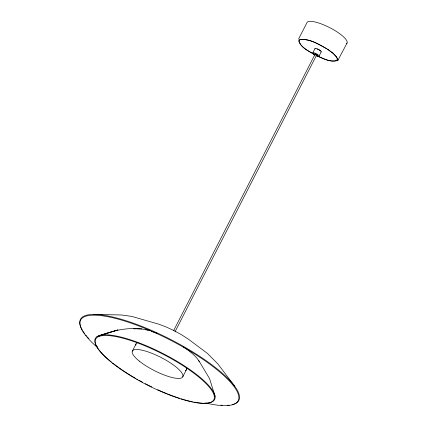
<?xml version="1.0" encoding="UTF-8"?>
<svg xmlns="http://www.w3.org/2000/svg" width="427" height="427" viewBox="0 0 427 427"><rect width="100%" height="100%" fill="white"/><g stroke="black" fill="none" stroke-linecap="round" stroke-linejoin="round"><path stroke-width="0.64" d="M132.338 351.154L135.999 343.991M298.516 39.167L306.96 22.663A22.482 5.855 27.1 0 1 330.994 28.315A22.482 5.855 27.1 0 1 346.42 43.725M312.745 52.943L314.966 48.598M173.73 330.429L315.291 53.797M174.979 331.854L316.845 54.629M319.044 56.161L321.264 51.822M347.05 43.02L337.981 60.228M182.783 376.769L186.45 369.606M338.264 59.892L336.962 60.917M101.279 335.291L96.966 336.689C110.257 331.411 124.236 327.706 138.652 328.667M102.512 334.896L117.921 329.916L100.174 335.328M93.342 314.411L121.498 314.977L131.73 316.396L158.775 324.184L166.311 327.034L174.136 330.674L181.715 334.859L188.537 339.294L207.479 353.444L217.866 363.905L234.663 386.168M139.303 328.859L133.427 328.544L141.935 329.009M150.352 330.375A83.66 48.833 -74.1 0 0 148.073 330.119L147.288 330.028M148.073 330.119L145.73 329.751A37.891 9.869 27.1 0 0 134.633 328.977M146.306 329.868L145.73 329.751M152.3 331.624L151.852 331.453L152.3 331.624A37.891 9.869 27.1 0 1 157.12 333.348M316.951 55.857C323.063 58.344 329.911 62.427 336.663 60.607L337.383 59.011L336.615 57.197M316.807 55.793C322.897 58.296 329.649 62.262 336.439 60.735L337.261 59.929L337.341 58.745L336.673 57.223M314.811 54.779C309.201 51.053 300.213 47.792 298.975 40.49L299.573 39.812C309.324 38.051 318.755 44.413 327.023 48.881C318.814 44.509 309.532 38.281 299.791 39.684L298.975 40.49L298.889 41.67C301.836 48.043 308.945 51.245 314.678 54.699M327.557 49.201L333.29 53.476L336.471 56.951L333.29 53.476L327.456 49.158M198.747 360.505L209.598 378.717L215.064 396.315M315.457 54.763A1.516 0.395 27.1 0 1 314.838 53.781A1.516 0.395 27.1 0 1 317.064 54.875A1.516 0.395 27.1 0 1 316.14 55.099M314.993 55.11A3.539 0.923 27.1 0 1 313.482 52.751A3.539 0.923 27.1 0 1 318.761 55.451A3.539 0.923 27.1 0 1 315.975 55.617M314.993 48.934A3.539 0.923 27.1 0 1 318.654 49.452A3.539 0.923 27.1 0 1 320.864 52.009M81.263 328.112A88.949 23.17 27.1 0 1 169.236 338.755A88.949 23.17 27.1 0 1 232.112 404.7M229.251 405.164A88.949 23.17 27.1 0 1 227.324 405.303M222.259 405.244A88.949 23.17 27.1 0 1 220.94 405.154M97.714 347.146A88.949 23.17 27.1 0 1 95.28 344.989M88.939 338.739A88.949 23.17 27.1 0 1 87.225 336.818M86.43 335.878A88.949 23.17 27.1 0 1 85.678 334.949M84.637 333.588A88.949 23.17 27.1 0 1 83.057 331.315M82.384 330.215A88.949 23.17 27.1 0 1 81.514 328.625M96.833 346.937A88.512 23.058 27.1 0 1 111.292 317.426A88.512 23.058 27.1 0 1 223.406 375.2A88.512 23.058 27.1 0 1 205.499 402.933M111.404 362.016A66.991 17.448 27.1 0 1 114.335 335.659A66.991 17.448 27.1 0 1 200.124 377.356A66.991 17.448 27.1 0 1 193.826 402.079M192.502 401.807A66.991 17.448 27.1 0 1 184.688 399.853M184.101 399.688A66.991 17.448 27.1 0 1 181.101 398.781M179.879 398.391A66.991 17.448 27.1 0 1 176.767 397.356M176.137 397.142A66.991 17.448 27.1 0 1 167.683 393.982M167.069 393.737A66.991 17.448 27.1 0 1 157.702 389.723M151.793 386.947A66.991 17.448 27.1 0 1 148.852 385.496M148.265 385.202A66.991 17.448 27.1 0 1 145.34 383.702M142.437 382.16A66.991 17.448 27.1 0 1 138.994 380.281M137.862 379.646A66.991 17.448 27.1 0 1 136.736 379M135.61 378.354A66.991 17.448 27.1 0 1 116.283 365.779M115.92 365.512A66.991 17.448 27.1 0 1 112.824 363.147M135.834 345.203A28.289 7.371 27.1 0 1 137.974 342.593M186.562 368.047A28.289 7.371 27.1 0 1 185.371 370.668M183.311 346.852A37.891 9.869 27.1 0 1 184.88 347.909M185.387 348.261A37.891 9.869 27.1 0 1 199.206 361.749M317.037 49.057A2.525 0.657 27.1 0 1 317.971 49.409M318.414 49.623A2.525 0.657 27.1 0 1 319.401 50.21M319.615 50.359A2.525 0.657 27.1 0 1 319.919 50.605M320.111 50.797A2.525 0.657 27.1 0 1 320.309 51.048M112.322 363.051A66.382 17.293 27.1 0 0 212.246 401.471A66.382 17.293 27.1 0 0 139.736 343.74A66.382 17.293 27.1 0 0 112.322 363.051M139.314 361.125A28.289 7.371 27.1 0 0 181.998 377.665A28.289 7.371 27.1 0 0 151.366 353.102A28.289 7.371 27.1 0 0 139.314 361.125"/></g></svg>
